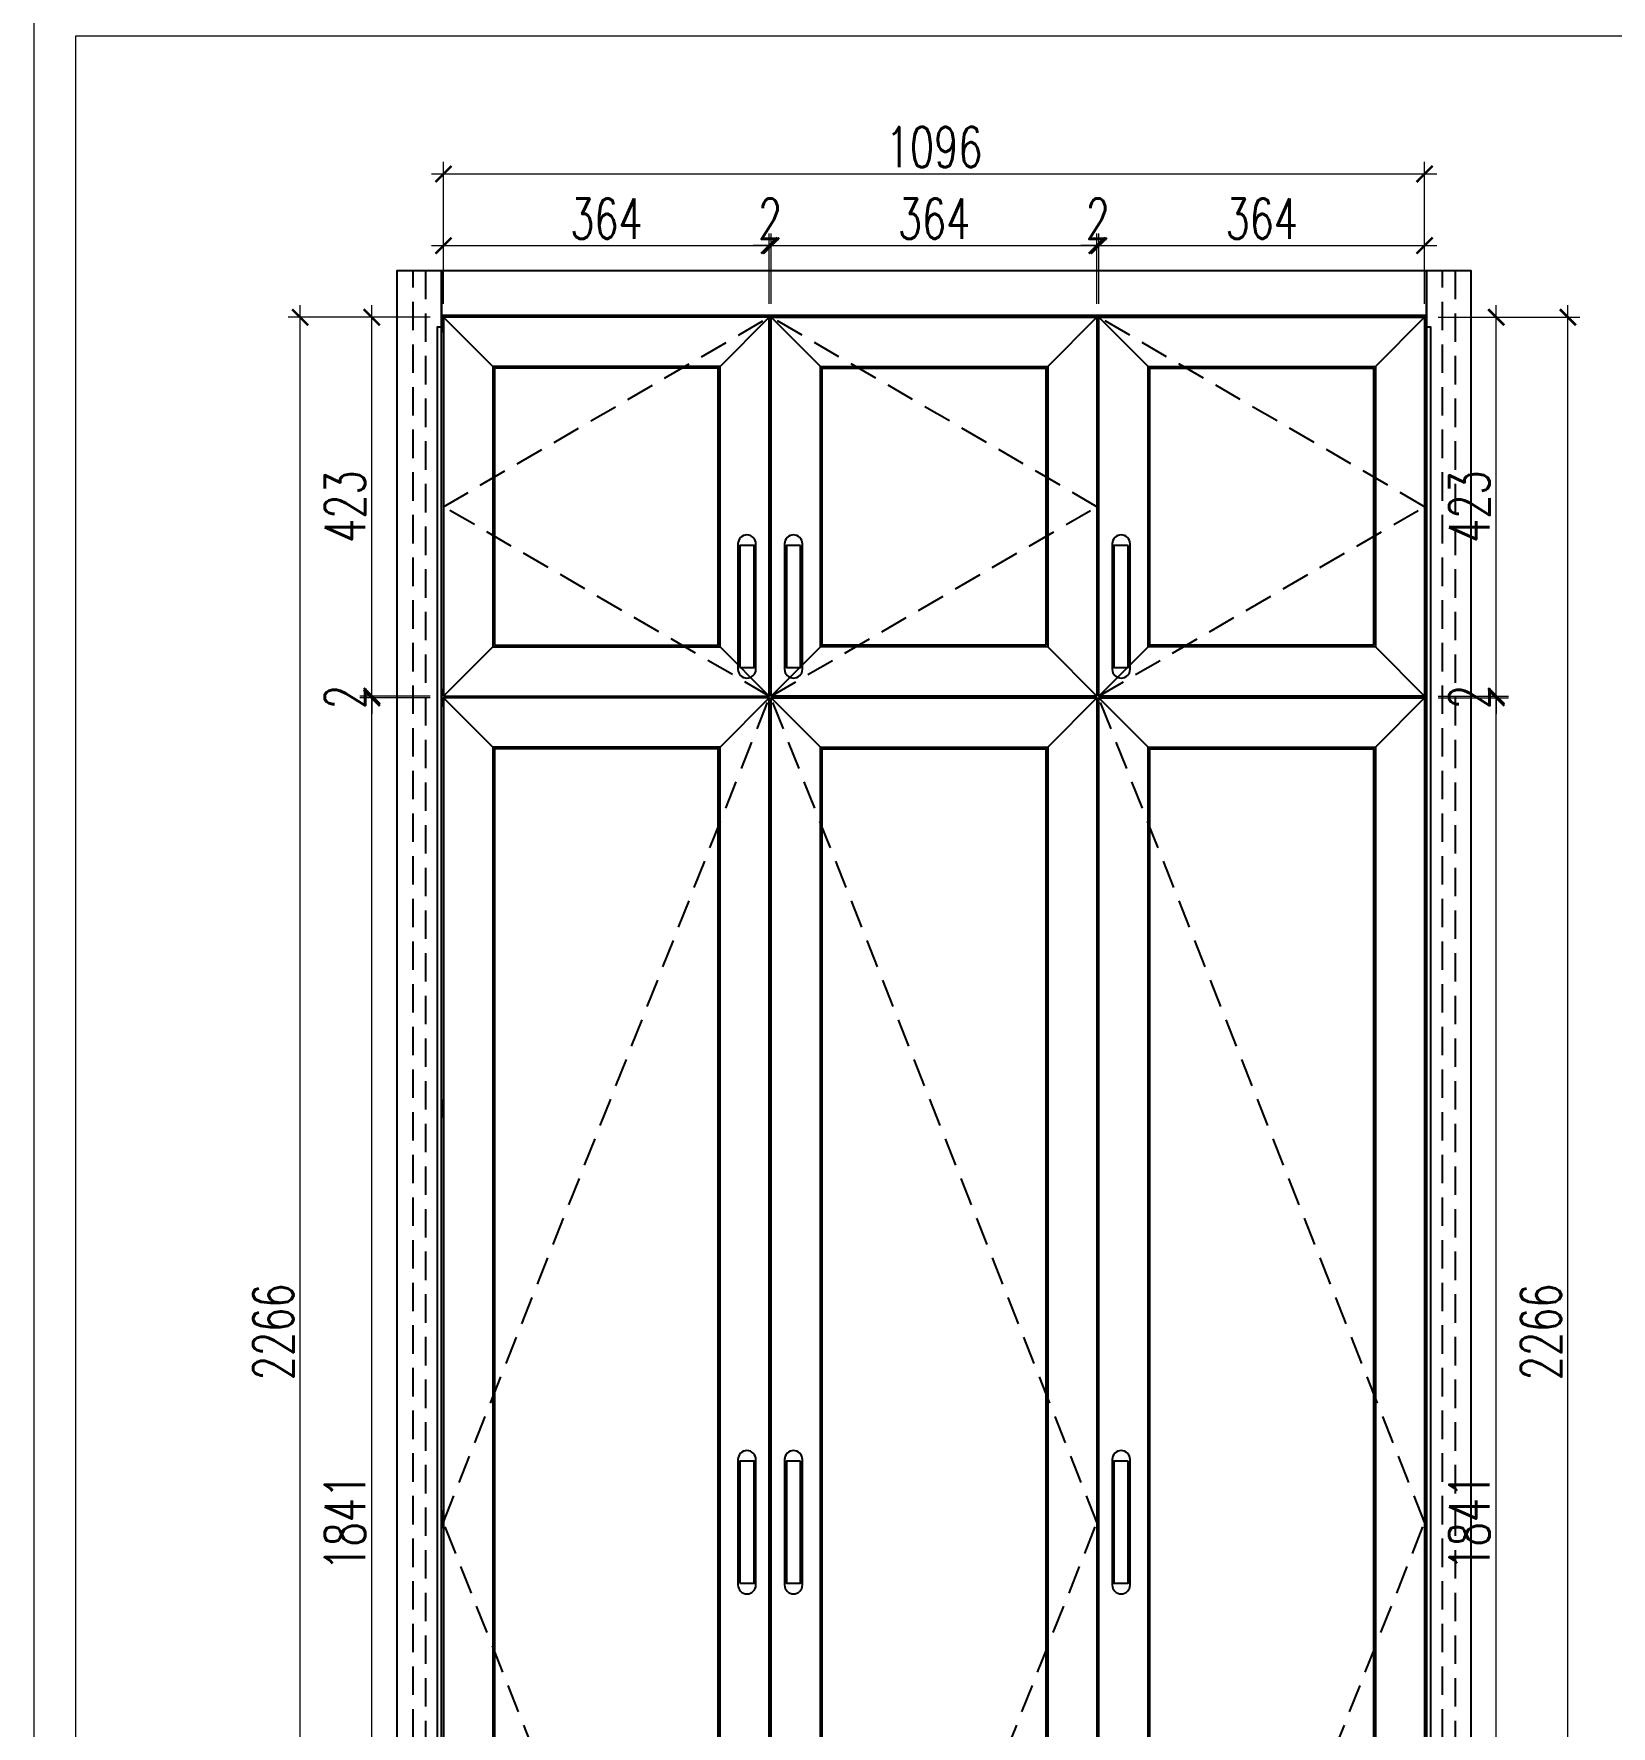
# Model space of a CAD drawing. Header units: millimetres. Extents: x -79208 to -73794, y -29321 to -23120.
# Drawn here: x -79208 to -77446, y -27431 to -25541 of the extents above; entities that cross this region are included whole.
import ezdxf
from ezdxf.enums import TextEntityAlignment as Align

# ---------------------------------------------------------------- set-up
doc = ezdxf.new("R2010")
doc.units = ezdxf.units.MM
doc.header["$LTSCALE"] = 5
doc.linetypes.add('HIDDEN', pattern=[9.525, 6.35, -3.175])
for name, color, linetype in [('0-标注', 7, 'Continuous'), ('图框', 7, 'Continuous'), ('拉手', 252, 'Continuous'), ('文字', 2, 'Continuous'), ('柜体文字', 3, 'Continuous'), ('柜体结构', 7, 'Continuous'), ('柜体虚线', 8, 'HIDDEN'), ('正视图背板', 8, 'Continuous'), ('衣杆', 7, 'Continuous'), ('门板图纸', 6, 'Continuous'), ('门板开启线', 8, 'HIDDEN'), ('门板遮罩', 7, 'Continuous')]:
    doc.layers.add(name, color=color, linetype=linetype)
doc.styles.add('DIMTEXT', font='simplex.shx', dxfattribs={"width": 0.7, "bigfont": 'gbcbig.shx'})
doc.styles.get("Standard").update_dxf_attribs({"font": 'arial.ttf'})
doc.dimstyles.new('雷神标注', dxfattribs={"dimscale": 15, "dimtxt": 3, "dimasz": 1.2, "dimexe": 0.9, "dimexo": 1, "dimgap": 0.5, "dimtad": 1, "dimdec": 0, "dimzin": 13, "dimdsep": 46, "dimtxsty": 'DIMTEXT', "dimblk1": 'ARCHTICK', "dimblk2": 'ARCHTICK', "dimsah": 1, "dimcen": 2, "dimdle": 0.9, "dimclrd": 1, "dimclre": 1, "dimclrt": 1, "dimadec": 1, "dimazin": 0, "dimtfac": 1, "dimtdec": 0, "dimtix": 1, "dimtmove": 1, "dimatfit": 3, "dimfxl": 5, "dimfxlon": 1, "dimtolj": 1, "dimtzin": 13, "dimlwd": 5, "dimlwe": 5, "dimarcsym": 0})

# ---------------------------------------------------------------- blocks, each defined once
blk = doc.blocks.new('*U4')
at = {"color": 2}
for points in [[(55, -2.8), (70, -2.8), (70, 92.2), (55, 92.2)], [(654.3, 92.2), (669.3, 92.2), (669.3, -2.8), (654.3, -2.8)], [(5, 44.3), (0, 44.3), (0, 0), (5, 0)], [(5, 42), (55, 42), (55, 2.2), (5, 2.2)], [(70, 42.2), (120, 42.2), (120, 2.2), (70, 2.2)], [(120, 42.2), (604.3, 42.2), (604.3, 2.2), (120, 2.2)], [(604.3, 42.2), (654.3, 42.2), (654.3, 2.2), (604.3, 2.2)], [(669.3, 42.2), (719.3, 42.2), (719.3, 2.2), (669.3, 2.2)], [(719.3, 0.2), (724.3, 0.2), (724.3, 44.8), (719.3, 44.8)]]:
    blk.add_lwpolyline(points, close=True, dxfattribs=at)
blk = doc.blocks.new('202603062105', base_point=(81.8, 110.7))
at = {"color": 2}
for points in [[(71.8, 180.7), (71.8, 40.7)], [(91.8, 40.7), (91.8, 180.7)]]:
    blk.add_lwpolyline(points, dxfattribs=at)
blk.add_lwpolyline([(73.8, 42.7), (89.8, 42.7), (89.8, 178.7), (73.8, 178.7)], close=True, dxfattribs=at)
for centre, start, end in [((81.8, 180.7), 0, 180), ((81.8, 40.7), 180, 0)]:
    blk.add_arc(centre, 10, start, end, dxfattribs=at)
blk = doc.blocks.new('_ARCHTICK')
at = {"color": 0, "linetype": 'ByBlock', "const_width": 0.15}
blk.add_lwpolyline([(-0.5, -0.5), (0.5, 0.5)], dxfattribs=at)
blk = doc.blocks.new('*D45')
at = {"layer": '0-标注', "color": 1, "lineweight": 5, "transparency": 16777216}
for p, q in [((-78765.8, -26282.7), (-78844.3, -26282.7)), ((-78830.8, -28137.2), (-78830.8, -26269.2)), ((-78765.8, -28123.7), (-78844.3, -28123.7))]:
    blk.add_line(p, q, dxfattribs=at)
at = {"layer": 'Defpoints', "color": 0, "transparency": 16777216}
for p in [(-78830.8, -26282.7), (-78750.8, -26282.7), (-78750.8, -28123.7)]:
    blk.add_point(p, dxfattribs=at)
at = {"layer": '0-标注', "color": 1, "lineweight": 5, "transparency": 16777216, "xscale": 17.99999999999999, "yscale": 17.99999999999999, "zscale": 17.99999999999999}
for p, rotation in [((-78830.8, -26282.7), 90), ((-78830.8, -28123.7), 270)]:
    blk.add_blockref('_ARCHTICK', p, dxfattribs=dict(at, rotation=rotation))
at = {"layer": '0-标注', "color": 1, "transparency": 16777216, "insert": (-78860.8, -27203.2), "char_height": 45, "attachment_point": 5, "rotation": 90, "style": 'DIMTEXT'}
blk.add_mtext('\\A1;1841', dxfattribs=at)
blk = doc.blocks.new('*D46')
at = {"layer": '0-标注', "color": 1, "lineweight": 5, "transparency": 16777216}
for p, q in [((-78830.8, -26280.7), (-78830.8, -26262.7)), ((-78765.8, -26280.7), (-78844.3, -26280.7)), ((-78765.8, -26282.7), (-78844.3, -26282.7)), ((-78830.8, -26282.7), (-78830.8, -26280.7)), ((-78830.8, -26282.7), (-78830.8, -26300.7))]:
    blk.add_line(p, q, dxfattribs=at)
at = {"layer": 'Defpoints', "color": 0, "transparency": 16777216}
for p in [(-78830.8, -26280.7), (-78750.8, -26280.7), (-78750.8, -26282.7)]:
    blk.add_point(p, dxfattribs=at)
at = {"layer": '0-标注', "color": 1, "lineweight": 5, "transparency": 16777216, "xscale": 17.99999999999999, "yscale": 17.99999999999999, "zscale": 17.99999999999999}
for p, rotation in [((-78830.8, -26280.7), 270), ((-78830.8, -26282.7), 90)]:
    blk.add_blockref('_ARCHTICK', p, dxfattribs=dict(at, rotation=rotation))
at = {"layer": '0-标注', "color": 1, "transparency": 16777216, "insert": (-78860.8, -26281.7), "char_height": 45, "attachment_point": 5, "rotation": 90, "style": 'DIMTEXT'}
blk.add_mtext('\\A1;2', dxfattribs=at)
blk = doc.blocks.new('*D47')
at = {"layer": '0-标注', "color": 1, "lineweight": 5, "transparency": 16777216}
for p, q in [((-78830.8, -26294.2), (-78830.8, -25844.2)), ((-78765.8, -25857.7), (-78844.3, -25857.7)), ((-78765.8, -26280.7), (-78844.3, -26280.7))]:
    blk.add_line(p, q, dxfattribs=at)
at = {"layer": 'Defpoints', "color": 0, "transparency": 16777216}
for p in [(-78830.8, -25857.7), (-78750.8, -25857.7), (-78750.8, -26280.7)]:
    blk.add_point(p, dxfattribs=at)
at = {"layer": '0-标注', "color": 1, "lineweight": 5, "transparency": 16777216, "xscale": 17.99999999999999, "yscale": 17.99999999999999, "zscale": 17.99999999999999}
for p, rotation in [((-78830.8, -25857.7), 90), ((-78830.8, -26280.7), 270)]:
    blk.add_blockref('_ARCHTICK', p, dxfattribs=dict(at, rotation=rotation))
at = {"layer": '0-标注', "color": 1, "transparency": 16777216, "insert": (-78860.8, -26069.2), "char_height": 45, "attachment_point": 5, "rotation": 90, "style": 'DIMTEXT'}
blk.add_mtext('\\A1;423', dxfattribs=at)
blk = doc.blocks.new('*D48')
at = {"layer": '0-标注', "color": 1, "lineweight": 5, "transparency": 16777216}
for p, q in [((-78910.8, -28137.2), (-78910.8, -25844.2)), ((-78835.8, -25857.7), (-78924.3, -25857.7)), ((-78835.8, -28123.7), (-78924.3, -28123.7))]:
    blk.add_line(p, q, dxfattribs=at)
at = {"layer": 'Defpoints', "color": 0, "transparency": 16777216}
for p in [(-78910.8, -25857.7), (-78750.8, -25857.7), (-78750.8, -28123.7)]:
    blk.add_point(p, dxfattribs=at)
at = {"layer": '0-标注', "color": 1, "lineweight": 5, "transparency": 16777216, "xscale": 17.99999999999999, "yscale": 17.99999999999999, "zscale": 17.99999999999999}
for p, rotation in [((-78910.8, -25857.7), 90), ((-78910.8, -28123.7), 270)]:
    blk.add_blockref('_ARCHTICK', p, dxfattribs=dict(at, rotation=rotation))
at = {"layer": '0-标注', "color": 1, "transparency": 16777216, "insert": (-78940.8, -26990.7), "char_height": 45, "attachment_point": 5, "rotation": 90, "style": 'DIMTEXT'}
blk.add_mtext('\\A1;2266', dxfattribs=at)
blk = doc.blocks.new('*D49')
at = {"layer": '0-标注', "color": 1, "lineweight": 5, "transparency": 16777216}
for p, q in [((-78750.8, -25842.7), (-78750.8, -25764.2)), ((-78386.8, -25842.7), (-78386.8, -25764.2)), ((-78764.3, -25777.7), (-78373.3, -25777.7))]:
    blk.add_line(p, q, dxfattribs=at)
at = {"layer": 'Defpoints', "color": 0, "transparency": 16777216}
for p in [(-78386.8, -25777.7), (-78750.8, -25857.7), (-78386.8, -25857.7)]:
    blk.add_point(p, dxfattribs=at)
at = {"layer": '0-标注', "color": 1, "lineweight": 5, "transparency": 16777216, "xscale": 17.99999999999999, "yscale": 17.99999999999999, "zscale": 17.99999999999999, "rotation": 180}
blk.add_blockref('_ARCHTICK', (-78750.8, -25777.7), dxfattribs=at)
at = {"layer": '0-标注', "color": 1, "lineweight": 5, "transparency": 16777216, "xscale": 17.99999999999999, "yscale": 17.99999999999999, "zscale": 17.99999999999999}
blk.add_blockref('_ARCHTICK', (-78386.8, -25777.7), dxfattribs=at)
at = {"layer": '0-标注', "color": 1, "transparency": 16777216, "insert": (-78568.8, -25747.7), "char_height": 45, "attachment_point": 5, "style": 'DIMTEXT'}
blk.add_mtext('\\A1;364', dxfattribs=at)
blk = doc.blocks.new('*D50')
at = {"layer": '0-标注', "color": 1, "lineweight": 5, "transparency": 16777216}
for p, q in [((-78386.8, -25842.7), (-78386.8, -25764.2)), ((-78384.8, -25842.7), (-78384.8, -25764.2)), ((-78386.8, -25777.7), (-78404.8, -25777.7)), ((-78386.8, -25777.7), (-78384.8, -25777.7)), ((-78384.8, -25777.7), (-78366.8, -25777.7))]:
    blk.add_line(p, q, dxfattribs=at)
at = {"layer": 'Defpoints', "color": 0, "transparency": 16777216}
for p in [(-78384.8, -25777.7), (-78386.8, -25857.7), (-78384.8, -25857.7)]:
    blk.add_point(p, dxfattribs=at)
at = {"layer": '0-标注', "color": 1, "lineweight": 5, "transparency": 16777216, "xscale": 17.99999999999999, "yscale": 17.99999999999999, "zscale": 17.99999999999999}
blk.add_blockref('_ARCHTICK', (-78386.8, -25777.7), dxfattribs=at)
at = {"layer": '0-标注', "color": 1, "lineweight": 5, "transparency": 16777216, "xscale": 17.99999999999999, "yscale": 17.99999999999999, "zscale": 17.99999999999999, "rotation": 180}
blk.add_blockref('_ARCHTICK', (-78384.8, -25777.7), dxfattribs=at)
at = {"layer": '0-标注', "color": 1, "transparency": 16777216, "insert": (-78385.8, -25747.7), "char_height": 45, "attachment_point": 5, "style": 'DIMTEXT'}
blk.add_mtext('\\A1;2', dxfattribs=at)
blk = doc.blocks.new('*D51')
at = {"layer": '0-标注', "color": 1, "lineweight": 5, "transparency": 16777216}
for p, q in [((-78384.8, -25842.7), (-78384.8, -25764.2)), ((-78020.8, -25842.7), (-78020.8, -25764.2)), ((-78398.3, -25777.7), (-78007.3, -25777.7))]:
    blk.add_line(p, q, dxfattribs=at)
at = {"layer": 'Defpoints', "color": 0, "transparency": 16777216}
for p in [(-78020.8, -25777.7), (-78384.8, -25857.7), (-78020.8, -25857.7)]:
    blk.add_point(p, dxfattribs=at)
at = {"layer": '0-标注', "color": 1, "lineweight": 5, "transparency": 16777216, "xscale": 17.99999999999999, "yscale": 17.99999999999999, "zscale": 17.99999999999999, "rotation": 180}
blk.add_blockref('_ARCHTICK', (-78384.8, -25777.7), dxfattribs=at)
at = {"layer": '0-标注', "color": 1, "lineweight": 5, "transparency": 16777216, "xscale": 17.99999999999999, "yscale": 17.99999999999999, "zscale": 17.99999999999999}
blk.add_blockref('_ARCHTICK', (-78020.8, -25777.7), dxfattribs=at)
at = {"layer": '0-标注', "color": 1, "transparency": 16777216, "insert": (-78202.8, -25747.7), "char_height": 45, "attachment_point": 5, "style": 'DIMTEXT'}
blk.add_mtext('\\A1;364', dxfattribs=at)
blk = doc.blocks.new('*D52')
at = {"layer": '0-标注', "color": 1, "lineweight": 5, "transparency": 16777216}
for p, q in [((-78020.8, -25842.7), (-78020.8, -25764.2)), ((-78018.8, -25842.7), (-78018.8, -25764.2)), ((-78020.8, -25777.7), (-78038.8, -25777.7)), ((-78020.8, -25777.7), (-78018.8, -25777.7)), ((-78018.8, -25777.7), (-78000.8, -25777.7))]:
    blk.add_line(p, q, dxfattribs=at)
at = {"layer": 'Defpoints', "color": 0, "transparency": 16777216}
for p in [(-78018.8, -25777.7), (-78020.8, -25857.7), (-78018.8, -25857.7)]:
    blk.add_point(p, dxfattribs=at)
at = {"layer": '0-标注', "color": 1, "lineweight": 5, "transparency": 16777216, "xscale": 17.99999999999999, "yscale": 17.99999999999999, "zscale": 17.99999999999999}
blk.add_blockref('_ARCHTICK', (-78020.8, -25777.7), dxfattribs=at)
at = {"layer": '0-标注', "color": 1, "lineweight": 5, "transparency": 16777216, "xscale": 17.99999999999999, "yscale": 17.99999999999999, "zscale": 17.99999999999999, "rotation": 180}
blk.add_blockref('_ARCHTICK', (-78018.8, -25777.7), dxfattribs=at)
at = {"layer": '0-标注', "color": 1, "transparency": 16777216, "insert": (-78019.8, -25747.7), "char_height": 45, "attachment_point": 5, "style": 'DIMTEXT'}
blk.add_mtext('\\A1;2', dxfattribs=at)
blk = doc.blocks.new('*D53')
at = {"layer": '0-标注', "color": 1, "lineweight": 5, "transparency": 16777216}
for p, q in [((-78018.8, -25842.7), (-78018.8, -25764.2)), ((-77654.8, -25842.7), (-77654.8, -25764.2)), ((-78032.3, -25777.7), (-77641.3, -25777.7))]:
    blk.add_line(p, q, dxfattribs=at)
at = {"layer": 'Defpoints', "color": 0, "transparency": 16777216}
for p in [(-77654.8, -25777.7), (-78018.8, -25857.7), (-77654.8, -25857.7)]:
    blk.add_point(p, dxfattribs=at)
at = {"layer": '0-标注', "color": 1, "lineweight": 5, "transparency": 16777216, "xscale": 17.99999999999999, "yscale": 17.99999999999999, "zscale": 17.99999999999999, "rotation": 180}
blk.add_blockref('_ARCHTICK', (-78018.8, -25777.7), dxfattribs=at)
at = {"layer": '0-标注', "color": 1, "lineweight": 5, "transparency": 16777216, "xscale": 17.99999999999999, "yscale": 17.99999999999999, "zscale": 17.99999999999999}
blk.add_blockref('_ARCHTICK', (-77654.8, -25777.7), dxfattribs=at)
at = {"layer": '0-标注', "color": 1, "transparency": 16777216, "insert": (-77836.8, -25747.7), "char_height": 45, "attachment_point": 5, "style": 'DIMTEXT'}
blk.add_mtext('\\A1;364', dxfattribs=at)
blk = doc.blocks.new('*D54')
at = {"layer": '0-标注', "color": 1, "lineweight": 5, "transparency": 16777216}
for p, q in [((-78764.3, -25697.7), (-77641.3, -25697.7)), ((-78750.8, -25772.7), (-78750.8, -25684.2)), ((-77654.8, -25772.7), (-77654.8, -25684.2))]:
    blk.add_line(p, q, dxfattribs=at)
at = {"layer": 'Defpoints', "color": 0, "transparency": 16777216}
for p in [(-77654.8, -25697.7), (-78750.8, -25857.7), (-77654.8, -25857.7)]:
    blk.add_point(p, dxfattribs=at)
at = {"layer": '0-标注', "color": 1, "lineweight": 5, "transparency": 16777216, "xscale": 17.99999999999999, "yscale": 17.99999999999999, "zscale": 17.99999999999999, "rotation": 180}
blk.add_blockref('_ARCHTICK', (-78750.8, -25697.7), dxfattribs=at)
at = {"layer": '0-标注', "color": 1, "lineweight": 5, "transparency": 16777216, "xscale": 17.99999999999999, "yscale": 17.99999999999999, "zscale": 17.99999999999999}
blk.add_blockref('_ARCHTICK', (-77654.8, -25697.7), dxfattribs=at)
at = {"layer": '0-标注', "color": 1, "transparency": 16777216, "insert": (-78202.8, -25667.7), "char_height": 45, "attachment_point": 5, "style": 'DIMTEXT'}
blk.add_mtext('\\A1;1096', dxfattribs=at)
blk = doc.blocks.new('*D55')
at = {"layer": '0-标注', "color": 1, "lineweight": 5, "transparency": 16777216}
for p, q in [((-77639.8, -26282.7), (-77561.3, -26282.7)), ((-77574.8, -28137.2), (-77574.8, -26269.2)), ((-77639.8, -28123.7), (-77561.3, -28123.7))]:
    blk.add_line(p, q, dxfattribs=at)
at = {"layer": 'Defpoints', "color": 0, "transparency": 16777216}
for p in [(-77654.8, -26282.7), (-77574.8, -26282.7), (-77654.8, -28123.7)]:
    blk.add_point(p, dxfattribs=at)
at = {"layer": '0-标注', "color": 1, "lineweight": 5, "transparency": 16777216, "xscale": 17.99999999999999, "yscale": 17.99999999999999, "zscale": 17.99999999999999}
for p, rotation in [((-77574.8, -26282.7), 90), ((-77574.8, -28123.7), 270)]:
    blk.add_blockref('_ARCHTICK', p, dxfattribs=dict(at, rotation=rotation))
at = {"layer": '0-标注', "color": 1, "transparency": 16777216, "insert": (-77604.8, -27203.2), "char_height": 45, "attachment_point": 5, "rotation": 90, "style": 'DIMTEXT'}
blk.add_mtext('\\A1;1841', dxfattribs=at)
blk = doc.blocks.new('*D56')
at = {"layer": '0-标注', "color": 1, "lineweight": 5, "transparency": 16777216}
for p, q in [((-77574.8, -26280.7), (-77574.8, -26262.7)), ((-77639.8, -26280.7), (-77561.3, -26280.7)), ((-77639.8, -26282.7), (-77561.3, -26282.7)), ((-77574.8, -26282.7), (-77574.8, -26280.7)), ((-77574.8, -26282.7), (-77574.8, -26300.7))]:
    blk.add_line(p, q, dxfattribs=at)
at = {"layer": 'Defpoints', "color": 0, "transparency": 16777216}
for p in [(-77654.8, -26280.7), (-77654.8, -26282.7), (-77574.8, -26280.7)]:
    blk.add_point(p, dxfattribs=at)
at = {"layer": '0-标注', "color": 1, "lineweight": 5, "transparency": 16777216, "xscale": 17.99999999999999, "yscale": 17.99999999999999, "zscale": 17.99999999999999}
for p, rotation in [((-77574.8, -26280.7), 270), ((-77574.8, -26282.7), 90)]:
    blk.add_blockref('_ARCHTICK', p, dxfattribs=dict(at, rotation=rotation))
at = {"layer": '0-标注', "color": 1, "transparency": 16777216, "insert": (-77604.8, -26281.7), "char_height": 45, "attachment_point": 5, "rotation": 90, "style": 'DIMTEXT'}
blk.add_mtext('\\A1;2', dxfattribs=at)
blk = doc.blocks.new('*D57')
at = {"layer": '0-标注', "color": 1, "lineweight": 5, "transparency": 16777216}
for p, q in [((-77574.8, -26294.2), (-77574.8, -25844.2)), ((-77639.8, -25857.7), (-77561.3, -25857.7)), ((-77639.8, -26280.7), (-77561.3, -26280.7))]:
    blk.add_line(p, q, dxfattribs=at)
at = {"layer": 'Defpoints', "color": 0, "transparency": 16777216}
for p in [(-77654.8, -25857.7), (-77574.8, -25857.7), (-77654.8, -26280.7)]:
    blk.add_point(p, dxfattribs=at)
at = {"layer": '0-标注', "color": 1, "lineweight": 5, "transparency": 16777216, "xscale": 17.99999999999999, "yscale": 17.99999999999999, "zscale": 17.99999999999999}
for p, rotation in [((-77574.8, -25857.7), 90), ((-77574.8, -26280.7), 270)]:
    blk.add_blockref('_ARCHTICK', p, dxfattribs=dict(at, rotation=rotation))
at = {"layer": '0-标注', "color": 1, "transparency": 16777216, "insert": (-77604.8, -26069.2), "char_height": 45, "attachment_point": 5, "rotation": 90, "style": 'DIMTEXT'}
blk.add_mtext('\\A1;423', dxfattribs=at)
blk = doc.blocks.new('*D58')
at = {"layer": '0-标注', "color": 1, "lineweight": 5, "transparency": 16777216}
for p, q in [((-77494.8, -28137.2), (-77494.8, -25844.2)), ((-77569.8, -25857.7), (-77481.3, -25857.7)), ((-77569.8, -28123.7), (-77481.3, -28123.7))]:
    blk.add_line(p, q, dxfattribs=at)
at = {"layer": 'Defpoints', "color": 0, "transparency": 16777216}
for p in [(-77654.8, -25857.7), (-77494.8, -25857.7), (-77654.8, -28123.7)]:
    blk.add_point(p, dxfattribs=at)
at = {"layer": '0-标注', "color": 1, "lineweight": 5, "transparency": 16777216, "xscale": 17.99999999999999, "yscale": 17.99999999999999, "zscale": 17.99999999999999}
for p, rotation in [((-77494.8, -25857.7), 90), ((-77494.8, -28123.7), 270)]:
    blk.add_blockref('_ARCHTICK', p, dxfattribs=dict(at, rotation=rotation))
at = {"layer": '0-标注', "color": 1, "transparency": 16777216, "insert": (-77524.8, -26990.7), "char_height": 45, "attachment_point": 5, "rotation": 90, "style": 'DIMTEXT'}
blk.add_mtext('\\A1;2266', dxfattribs=at)
blk = doc.blocks.new('雷神图框')
at = {"color": 4, "lineweight": 5}
blk.add_line((0, 210.02), (0, 0), dxfattribs=at)
at = {"color": 0, "lineweight": 5}
blk.add_line((2.58, 2.58), (2.58, 207.44), dxfattribs=at)
at = {"lineweight": 5}
blk.add_lwpolyline([(2.58, 207.44), (255.61, 207.44), (255.61, 2.58), (2.58, 2.58)], close=True, dxfattribs=at)

msp = doc.modelspace()

# ---------------------------------------------------------------- linework, layer by layer
at = {"layer": '柜体结构'}
for points in [[(-78802.8, -28205.7), (-78752.8, -28205.7), (-78752.8, -25805.7), (-78802.8, -25805.7)], [(-78752.8, -25855.7), (-77652.8, -25855.7), (-77652.8, -25805.7), (-78752.8, -25805.7)], [(-77652.8, -28205.7), (-77602.8, -28205.7), (-77602.8, -25805.7), (-77652.8, -25805.7)], [(-78752.8, -25873.7), (-77652.8, -25873.7), (-77652.8, -25855.7), (-78752.8, -25855.7)], [(-78395.2, -26273.7), (-78377.2, -26273.7), (-78377.2, -25873.7), (-78395.2, -25873.7)], [(-78752.8, -26291.7), (-77652.8, -26291.7), (-77652.8, -26273.7), (-78752.8, -26273.7)], [(-78395.2, -28107.7), (-78377.2, -28107.7), (-78377.2, -26291.7), (-78395.2, -26291.7)], [(-78752.9, -26750.2), (-78395.2, -26750.2), (-78395.2, -26732.2), (-78752.9, -26732.2)], [(-78752.9, -27208.7), (-78395.2, -27208.7), (-78395.2, -27190.7), (-78752.9, -27190.7)], [(-78377.2, -27208.7), (-77652.8, -27208.7), (-77652.8, -27190.7), (-78377.2, -27190.7)]]:
    msp.add_lwpolyline(points, close=True, dxfattribs=at)
at = {"layer": '柜体虚线'}
for points in [[(-78802.8, -28205.7), (-78784.8, -28205.7), (-78784.8, -25805.7), (-78802.8, -25805.7)], [(-78770.8, -28205.7), (-78752.8, -28205.7), (-78752.8, -25805.7), (-78770.8, -25805.7)], [(-77652.8, -28205.7), (-77634.8, -28205.7), (-77634.8, -25805.7), (-77652.8, -25805.7)], [(-77620.8, -28205.7), (-77602.8, -28205.7), (-77602.8, -25805.7), (-77620.8, -25805.7)]]:
    msp.add_lwpolyline(points, close=True, dxfattribs=at)
at = {"layer": '正视图背板'}
msp.add_lwpolyline([(-78757.8, -28112.7), (-77647.8, -28112.7), (-77647.8, -25868.7), (-78757.8, -25868.7)], close=True, dxfattribs=at)

# ---------------------------------------------------------------- block references
at = {"layer": '衣杆', "color": 7}
for p in [(-78377.2, -26391.7), (-78377.2, -27308.7)]:
    msp.add_blockref('*U4', p, dxfattribs=at)

# ---------------------------------------------------------------- texts
at = {"layer": '柜体文字', "color": 7}
msp.add_text('宽1200高2400深600板厚18', height=25, dxfattribs=at).set_placement((-78202.8, -27005.7), align=Align.MIDDLE_CENTER)

# ---------------------------------------------------------------- next in the draw order: wipeouts: each hides what was drawn before it
msp.add_wipeout([(-78750.8, -26280.7), (-78386.8, -26280.7), (-78386.8, -25857.7), (-78750.8, -25857.7)]).dxf.layer = '门板遮罩'

# ---------------------------------------------------------------- next in the draw order: linework, layer by layer
at = {"layer": '门板图纸'}
for p, q in [((-78695.8, -25912.7, 0), (-78750.8, -25857.7, 0)), ((-78441.8, -25912.7, 0), (-78386.8, -25857.7, 0)), ((-78695.8, -26225.7, 0), (-78750.8, -26280.7, 0)), ((-78441.8, -26225.7, 0), (-78386.8, -26280.7, 0))]:
    msp.add_line(p, q, dxfattribs=at)
at = {"layer": '门板图纸', "elevation": 0}
for points in [[(-78750.8, -26280.7), (-78386.8, -26280.7), (-78386.8, -25857.7), (-78750.8, -25857.7)], [(-78695.8, -26225.7), (-78441.8, -26225.7), (-78441.8, -25912.7), (-78695.8, -25912.7)], [(-78693.8, -26223.7), (-78443.8, -26223.7), (-78443.8, -25914.7), (-78693.8, -25914.7)]]:
    msp.add_lwpolyline(points, close=True, dxfattribs=at)
at = {"layer": '门板开启线'}
msp.add_lwpolyline([(-78386.8, -26280.7), (-78750.8, -26069.2), (-78386.8, -25857.7)], dxfattribs=at)

# ---------------------------------------------------------------- next in the draw order: block references
at = {"layer": '拉手'}
msp.add_blockref('202603062105', (-78411.8, -26180.7), dxfattribs=at)

# ---------------------------------------------------------------- next in the draw order: wipeouts: each hides what was drawn before it
msp.add_wipeout([(-78384.8, -26280.7), (-78020.8, -26280.7), (-78020.8, -25857.7), (-78384.8, -25857.7)]).dxf.layer = '门板遮罩'

# ---------------------------------------------------------------- next in the draw order: linework, layer by layer
at = {"layer": '门板图纸', "extrusion": (1.22465e-16, 0, -1)}
for p, q in [((-78329.8, -25912.7, 0), (-78384.8, -25857.7, 0)), ((-78075.8, -25912.7, 0), (-78020.8, -25857.7, 0)), ((-78329.8, -26225.7, 0), (-78384.8, -26280.7, 0)), ((-78075.8, -26225.7, 0), (-78020.8, -26280.7, 0))]:
    msp.add_line(p, q, dxfattribs=at)
at = {"layer": '门板图纸', "extrusion": (1.22465e-16, 0, -1), "elevation": 0}
for points in [[(78020.8, -26280.7), (78384.8, -26280.7), (78384.8, -25857.7), (78020.8, -25857.7)], [(78075.8, -26225.7), (78329.8, -26225.7), (78329.8, -25912.7), (78075.8, -25912.7)], [(78077.8, -26223.7), (78327.8, -26223.7), (78327.8, -25914.7), (78077.8, -25914.7)]]:
    msp.add_lwpolyline(points, close=True, dxfattribs=at)
at = {"layer": '门板开启线'}
msp.add_lwpolyline([(-78384.8, -26280.7), (-78020.8, -26069.2), (-78384.8, -25857.7)], dxfattribs=at)

# ---------------------------------------------------------------- next in the draw order: block references
at = {"layer": '拉手', "rotation": 180}
msp.add_blockref('202603062105', (-78359.8, -26180.7), dxfattribs=at)

# ---------------------------------------------------------------- next in the draw order: dimensions: what is measured, and where the dimension line sits
at = {"layer": '0-标注', "color": 7}
for p1, p2, picture, middle in [((-78750.8, -25857.7), (-78386.8, -25857.7), '*D49', (-78568.8, -25747.7)), ((-78386.8, -25857.7), (-78384.8, -25857.7), '*D50', (-78385.8, -25747.7))]:
    dim = msp.add_aligned_dim(p1=p1, p2=p2, distance=80, dimstyle='雷神标注', dxfattribs=at)
    dim.commit()
    dim.dimension.update_dxf_attribs({"geometry": picture, "text_midpoint": middle})

# ---------------------------------------------------------------- next in the draw order: wipeouts: each hides what was drawn before it
for points in [[(-78018.8, -26280.7), (-77654.8, -26280.7), (-77654.8, -25857.7), (-78018.8, -25857.7)], [(-78750.8, -28123.7), (-78386.8, -28123.7), (-78386.8, -26282.7), (-78750.8, -26282.7)]]:
    msp.add_wipeout(points).dxf.layer = '门板遮罩'

# ---------------------------------------------------------------- next in the draw order: linework, layer by layer
at = {"layer": '文字', "color": 7}
msp.add_line((-77654.8, -26280.7), (-77652.8, -26280.7), dxfattribs=at)
at = {"layer": '门板图纸', "extrusion": (1.22465e-16, 0, -1)}
for p, q in [((-77963.8, -25912.7, 0), (-78018.8, -25857.7, 0)), ((-77709.8, -25912.7, 0), (-77654.8, -25857.7, 0)), ((-77963.8, -26225.7, 0), (-78018.8, -26280.7, 0)), ((-77709.8, -26225.7, 0), (-77654.8, -26280.7, 0))]:
    msp.add_line(p, q, dxfattribs=at)
at = {"layer": '门板图纸'}
for p, q in [((-78695.8, -26337.7, 0), (-78750.8, -26282.7, 0)), ((-78441.8, -26337.7, 0), (-78386.8, -26282.7, 0))]:
    msp.add_line(p, q, dxfattribs=at)
at = {"layer": '门板图纸', "extrusion": (1.22465e-16, 0, -1), "elevation": 0}
for points in [[(77654.8, -26280.7), (78018.8, -26280.7), (78018.8, -25857.7), (77654.8, -25857.7)], [(77709.8, -26225.7), (77963.8, -26225.7), (77963.8, -25912.7), (77709.8, -25912.7)], [(77711.8, -26223.7), (77961.8, -26223.7), (77961.8, -25914.7), (77711.8, -25914.7)]]:
    msp.add_lwpolyline(points, close=True, dxfattribs=at)
at = {"layer": '门板图纸', "elevation": 0}
for points in [[(-78750.8, -28123.7), (-78386.8, -28123.7), (-78386.8, -26282.7), (-78750.8, -26282.7)], [(-78695.8, -28068.7), (-78441.8, -28068.7), (-78441.8, -26337.7), (-78695.8, -26337.7)], [(-78693.8, -28066.7), (-78443.8, -28066.7), (-78443.8, -26339.7), (-78693.8, -26339.7)]]:
    msp.add_lwpolyline(points, close=True, dxfattribs=at)
at = {"layer": '门板开启线'}
for points in [[(-78018.8, -26280.7), (-77654.8, -26069.2), (-78018.8, -25857.7)], [(-78386.8, -28123.7), (-78750.8, -27203.2), (-78386.8, -26282.7)]]:
    msp.add_lwpolyline(points, dxfattribs=at)

# ---------------------------------------------------------------- next in the draw order: block references
at = {"layer": '拉手', "rotation": 180}
msp.add_blockref('202603062105', (-77993.8, -26180.7), dxfattribs=at)
at = {"layer": '拉手'}
msp.add_blockref('202603062105', (-78411.8, -27203.2), dxfattribs=at)

# ---------------------------------------------------------------- next in the draw order: dimensions: what is measured, and where the dimension line sits
at = {"layer": '0-标注', "color": 7}
for p1, p2, distance, picture, middle in [((-78750.8, -25857.7), (-77654.8, -25857.7), 160, '*D54', (-78202.8, -25667.7)), ((-78384.8, -25857.7), (-78020.8, -25857.7), 80, '*D51', (-78202.8, -25747.7)), ((-78020.8, -25857.7), (-78018.8, -25857.7), 80, '*D52', (-78019.8, -25747.7)), ((-78018.8, -25857.7), (-77654.8, -25857.7), 80, '*D53', (-77836.8, -25747.7)), ((-78750.8, -28123.7), (-78750.8, -25857.7), 160, '*D48', (-78940.8, -26990.7)), ((-78750.8, -26280.7), (-78750.8, -25857.7), 80, '*D47', (-78860.8, -26069.2)), ((-78750.8, -26282.7), (-78750.8, -26280.7), 80, '*D46', (-78860.8, -26281.7)), ((-78750.8, -28123.7), (-78750.8, -26282.7), 80, '*D45', (-78860.8, -27203.2))]:
    dim = msp.add_aligned_dim(p1=p1, p2=p2, distance=distance, dimstyle='雷神标注', dxfattribs=at)
    dim.commit()
    dim.dimension.update_dxf_attribs({"geometry": picture, "text_midpoint": middle})

# ---------------------------------------------------------------- next in the draw order: wipeouts: each hides what was drawn before it
msp.add_wipeout([(-78384.8, -28123.7), (-78020.8, -28123.7), (-78020.8, -26282.7), (-78384.8, -26282.7)]).dxf.layer = '门板遮罩'

# ---------------------------------------------------------------- next in the draw order: linework, layer by layer
at = {"layer": '门板图纸', "extrusion": (1.22465e-16, 0, -1)}
for p, q in [((-78329.8, -26337.7, 0), (-78384.8, -26282.7, 0)), ((-78075.8, -26337.7, 0), (-78020.8, -26282.7, 0))]:
    msp.add_line(p, q, dxfattribs=at)
at = {"layer": '门板图纸', "extrusion": (1.22465e-16, 0, -1), "elevation": 0}
for points in [[(78020.8, -28123.7), (78384.8, -28123.7), (78384.8, -26282.7), (78020.8, -26282.7)], [(78075.8, -28068.7), (78329.8, -28068.7), (78329.8, -26337.7), (78075.8, -26337.7)], [(78077.8, -28066.7), (78327.8, -28066.7), (78327.8, -26339.7), (78077.8, -26339.7)]]:
    msp.add_lwpolyline(points, close=True, dxfattribs=at)
at = {"layer": '门板开启线'}
msp.add_lwpolyline([(-78384.8, -28123.7), (-78020.8, -27203.2), (-78384.8, -26282.7)], dxfattribs=at)

# ---------------------------------------------------------------- next in the draw order: block references
at = {"layer": '拉手', "rotation": 180}
msp.add_blockref('202603062105', (-78359.8, -27203.2), dxfattribs=at)

# ---------------------------------------------------------------- next in the draw order: wipeouts: each hides what was drawn before it
msp.add_wipeout([(-78018.8, -28123.7), (-77654.8, -28123.7), (-77654.8, -26282.7), (-78018.8, -26282.7)]).dxf.layer = '门板遮罩'

# ---------------------------------------------------------------- next in the draw order: linework, layer by layer
at = {"layer": '门板图纸', "extrusion": (1.22465e-16, 0, -1)}
for p, q in [((-77963.8, -26337.7, 0), (-78018.8, -26282.7, 0)), ((-77709.8, -26337.7, 0), (-77654.8, -26282.7, 0))]:
    msp.add_line(p, q, dxfattribs=at)
at = {"layer": '门板图纸', "extrusion": (1.22465e-16, 0, -1), "elevation": 0}
for points in [[(77654.8, -28123.7), (78018.8, -28123.7), (78018.8, -26282.7), (77654.8, -26282.7)], [(77709.8, -28068.7), (77963.8, -28068.7), (77963.8, -26337.7), (77709.8, -26337.7)], [(77711.8, -28066.7), (77961.8, -28066.7), (77961.8, -26339.7), (77711.8, -26339.7)]]:
    msp.add_lwpolyline(points, close=True, dxfattribs=at)
at = {"layer": '门板开启线'}
msp.add_lwpolyline([(-78018.8, -28123.7), (-77654.8, -27203.2), (-78018.8, -26282.7)], dxfattribs=at)

# ---------------------------------------------------------------- next in the draw order: block references
at = {"layer": '图框', "xscale": 18.20922131754063, "yscale": 18.20922131754063, "zscale": 18.20922131754063}
msp.add_blockref('雷神图框', (-79208.3, -29320.6), dxfattribs=at)
at = {"layer": '拉手', "rotation": 180}
msp.add_blockref('202603062105', (-77993.8, -27203.2), dxfattribs=at)

# ---------------------------------------------------------------- next in the draw order: dimensions: what is measured, and where the dimension line sits
at = {"layer": '0-标注', "color": 7}
for p1, p2, distance, picture, middle in [((-77654.8, -26280.7), (-77654.8, -25857.7), -80, '*D57', (-77604.8, -26069.2)), ((-77654.8, -28123.7), (-77654.8, -25857.7), -160, '*D58', (-77524.8, -26990.7)), ((-77654.8, -26282.7), (-77654.8, -26280.7), -80, '*D56', (-77604.8, -26281.7)), ((-77654.8, -28123.7), (-77654.8, -26282.7), -80, '*D55', (-77604.8, -27203.2))]:
    dim = msp.add_aligned_dim(p1=p1, p2=p2, distance=distance, dimstyle='雷神标注', dxfattribs=at)
    dim.commit()
    dim.dimension.update_dxf_attribs({"geometry": picture, "text_midpoint": middle})

doc.saveas('drawing.dxf')
